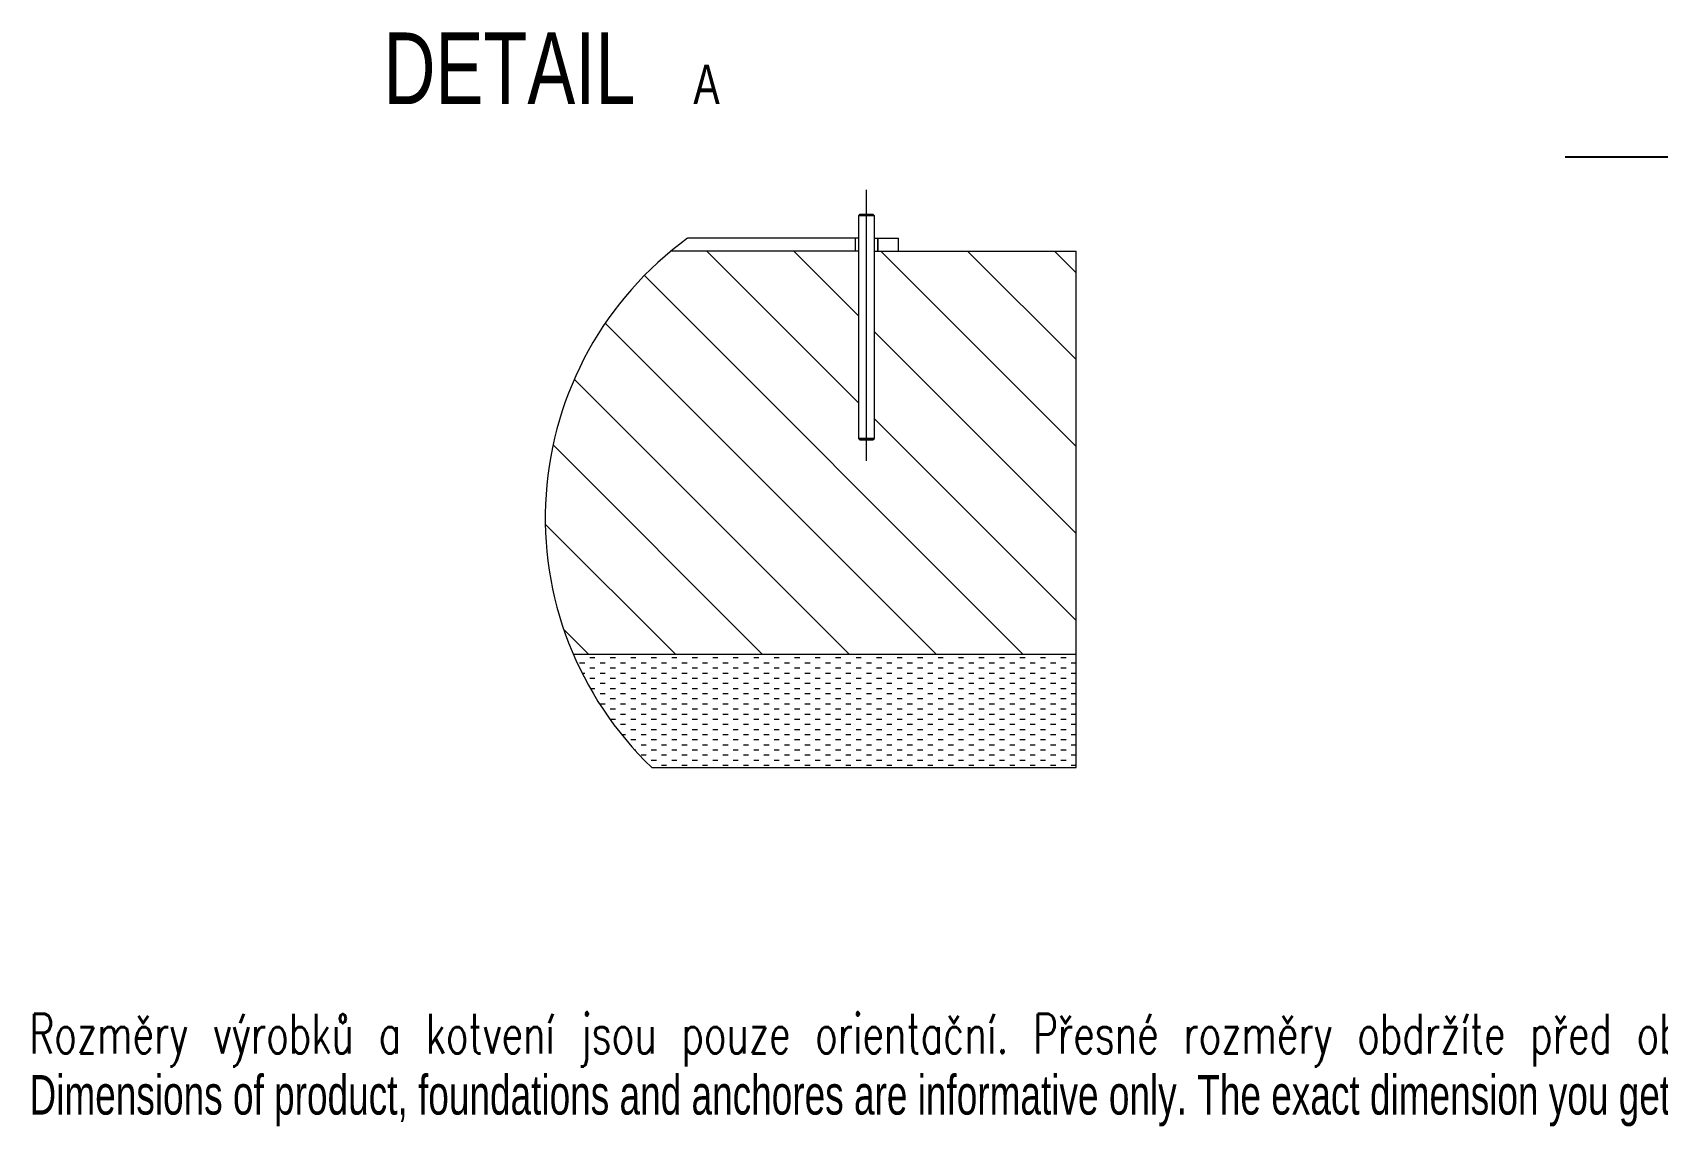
# Model space of a CAD drawing. Header units: millimetres. Extents: x 13 to 406, y 10 to 270.
# Drawn here: x 13.1 to 157, y 10.4 to 107.3 of the extents above; entities that cross this region are included whole.
import ezdxf

# ---------------------------------------------------------------- set-up
doc = ezdxf.new("R2010")
doc.units = ezdxf.units.MM
doc.linetypes.add('CENTERX2', pattern=[20.32, 12.7, -2.54, 2.54, -2.54])
doc.linetypes.add('HIDDEN', pattern=[1.905, 1.27, -0.635])
doc.layers.add('HLADINA0', color=7, linetype='Continuous', lineweight=15)
doc.layers.add('HLADINA2', color=7, linetype='Continuous')
doc.styles.add('SLDTEXTSTYLE0', font='TXT', dxfattribs={"width": 0.7})
doc.styles.add('SLDTEXTSTYLE1', font='TXT', dxfattribs={"width": 0.75})
doc.styles.add('SLDTEXTSTYLE2', font='TXT', dxfattribs={"width": 0.7, "bigfont": 'bigfont'})

# ---------------------------------------------------------------- blocks, each defined once
blk = doc.blocks.new('SW_HATCH_1')
at = {"color": 0, "linetype": 'Continuous', "lineweight": 0}
for p, q in [((12.68, 33.5), (26.09, 20.09)), ((20.38, 33.5), (26.09, 27.79)), ((28.08, 33.5), (45.38, 16.2)), ((35.77, 33.5), (45.38, 23.9)), ((43.47, 33.5), (45.38, 31.6)), ((7.14, 31.35), (40.7, -2.21)), ((3.67, 27.12), (33, -2.21)), ((27.52, 26.36), (45.38, 8.51)), ((0.93, 22.17), (25.3, -2.21)), ((27.52, 18.67), (45.38, 0.81)), ((-0.95, 16.35), (17.61, -2.21)), ((-1.64, 9.34), (9.91, -2.21)), ((0, 0), (2.21, -2.21)), ((2.3, -2.49), (2.76, -2.49)), ((4.12, -2.49), (4.57, -2.49)), ((5.93, -2.49), (6.39, -2.49)), ((7.75, -2.49), (8.2, -2.49)), ((9.56, -2.49), (10.01, -2.49)), ((11.37, -2.49), (11.83, -2.49)), ((13.19, -2.49), (13.64, -2.49)), ((15, -2.49), (15.46, -2.49)), ((16.82, -2.49), (17.27, -2.49)), ((18.63, -2.49), (19.09, -2.49)), ((20.45, -2.49), (20.9, -2.49)), ((22.26, -2.49), (22.71, -2.49)), ((24.07, -2.49), (24.53, -2.49)), ((25.89, -2.49), (26.34, -2.49)), ((27.7, -2.49), (28.16, -2.49)), ((29.52, -2.49), (29.97, -2.49)), ((31.33, -2.49), (31.79, -2.49)), ((33.15, -2.49), (33.6, -2.49)), ((34.96, -2.49), (35.41, -2.49)), ((36.77, -2.49), (37.23, -2.49)), ((38.59, -2.49), (39.04, -2.49)), ((40.4, -2.49), (40.86, -2.49)), ((42.22, -2.49), (42.67, -2.49)), ((44.03, -2.49), (44.49, -2.49)), ((1.4, -2.94), (1.85, -2.94)), ((1.62, -3.85), (1.85, -3.85)), ((2.3, -3.4), (2.76, -3.4)), ((2.3, -4.3), (2.76, -4.3)), ((3.21, -2.94), (3.66, -2.94)), ((3.21, -3.85), (3.66, -3.85)), ((4.12, -3.4), (4.57, -3.4)), ((4.12, -4.3), (4.57, -4.3)), ((5.02, -2.94), (5.48, -2.94)), ((5.02, -3.85), (5.48, -3.85)), ((5.93, -3.4), (6.39, -3.4)), ((5.93, -4.3), (6.39, -4.3)), ((6.84, -2.94), (7.29, -2.94)), ((6.84, -3.85), (7.29, -3.85)), ((7.75, -3.4), (8.2, -3.4)), ((7.75, -4.3), (8.2, -4.3)), ((8.65, -2.94), (9.11, -2.94)), ((8.65, -3.85), (9.11, -3.85)), ((9.56, -3.4), (10.01, -3.4)), ((9.56, -4.3), (10.01, -4.3)), ((10.47, -2.94), (10.92, -2.94)), ((10.47, -3.85), (10.92, -3.85)), ((11.37, -3.4), (11.83, -3.4)), ((11.37, -4.3), (11.83, -4.3)), ((12.28, -2.94), (12.74, -2.94)), ((12.28, -3.85), (12.74, -3.85)), ((13.19, -3.4), (13.64, -3.4)), ((13.19, -4.3), (13.64, -4.3)), ((14.1, -2.94), (14.55, -2.94)), ((14.1, -3.85), (14.55, -3.85)), ((15, -3.4), (15.46, -3.4)), ((15, -4.3), (15.46, -4.3)), ((15.91, -2.94), (16.36, -2.94)), ((15.91, -3.85), (16.36, -3.85)), ((16.82, -3.4), (17.27, -3.4)), ((16.82, -4.3), (17.27, -4.3)), ((17.72, -2.94), (18.18, -2.94)), ((17.72, -3.85), (18.18, -3.85)), ((18.63, -3.4), (19.09, -3.4)), ((18.63, -4.3), (19.09, -4.3)), ((19.54, -2.94), (19.99, -2.94)), ((19.54, -3.85), (19.99, -3.85)), ((20.45, -3.4), (20.9, -3.4)), ((20.45, -4.3), (20.9, -4.3)), ((21.35, -2.94), (21.81, -2.94)), ((21.35, -3.85), (21.81, -3.85)), ((22.26, -3.4), (22.71, -3.4)), ((22.26, -4.3), (22.71, -4.3)), ((23.17, -2.94), (23.62, -2.94)), ((23.17, -3.85), (23.62, -3.85)), ((24.07, -3.4), (24.53, -3.4)), ((24.07, -4.3), (24.53, -4.3)), ((24.98, -2.94), (25.44, -2.94)), ((24.98, -3.85), (25.44, -3.85)), ((25.89, -3.4), (26.34, -3.4)), ((25.89, -4.3), (26.34, -4.3)), ((26.8, -2.94), (27.25, -2.94)), ((26.8, -3.85), (27.25, -3.85)), ((27.7, -3.4), (28.16, -3.4)), ((27.7, -4.3), (28.16, -4.3)), ((28.61, -2.94), (29.06, -2.94)), ((28.61, -3.85), (29.06, -3.85)), ((29.52, -3.4), (29.97, -3.4)), ((29.52, -4.3), (29.97, -4.3)), ((30.42, -2.94), (30.88, -2.94)), ((30.42, -3.85), (30.88, -3.85)), ((31.33, -3.4), (31.79, -3.4)), ((31.33, -4.3), (31.79, -4.3)), ((32.24, -2.94), (32.69, -2.94)), ((32.24, -3.85), (32.69, -3.85)), ((33.15, -3.4), (33.6, -3.4)), ((33.15, -4.3), (33.6, -4.3)), ((34.05, -2.94), (34.51, -2.94)), ((34.05, -3.85), (34.51, -3.85)), ((34.96, -3.4), (35.41, -3.4)), ((34.96, -4.3), (35.41, -4.3)), ((35.87, -2.94), (36.32, -2.94)), ((35.87, -3.85), (36.32, -3.85)), ((36.77, -3.4), (37.23, -3.4)), ((36.77, -4.3), (37.23, -4.3)), ((37.68, -2.94), (38.14, -2.94)), ((37.68, -3.85), (38.14, -3.85)), ((38.59, -3.4), (39.04, -3.4)), ((38.59, -4.3), (39.04, -4.3)), ((39.5, -2.94), (39.95, -2.94)), ((39.5, -3.85), (39.95, -3.85)), ((40.4, -3.4), (40.86, -3.4)), ((40.4, -4.3), (40.86, -4.3)), ((41.31, -2.94), (41.76, -2.94)), ((41.31, -3.85), (41.76, -3.85)), ((42.22, -3.4), (42.67, -3.4)), ((42.22, -4.3), (42.67, -4.3)), ((43.12, -2.94), (43.58, -2.94)), ((43.12, -3.85), (43.58, -3.85)), ((44.03, -3.4), (44.49, -3.4)), ((44.03, -4.3), (44.49, -4.3)), ((44.94, -2.94), (45.38, -2.94)), ((44.94, -3.85), (45.38, -3.85)), ((2.34, -5.21), (2.76, -5.21)), ((3.21, -4.76), (3.66, -4.76)), ((3.21, -5.66), (3.66, -5.66)), ((4.12, -5.21), (4.57, -5.21)), ((5.02, -4.76), (5.48, -4.76)), ((5.02, -5.66), (5.48, -5.66)), ((5.93, -5.21), (6.39, -5.21)), ((6.84, -4.76), (7.29, -4.76)), ((6.84, -5.66), (7.29, -5.66)), ((7.75, -5.21), (8.2, -5.21)), ((8.65, -4.76), (9.11, -4.76)), ((8.65, -5.66), (9.11, -5.66)), ((9.56, -5.21), (10.01, -5.21)), ((10.47, -4.76), (10.92, -4.76)), ((10.47, -5.66), (10.92, -5.66)), ((11.37, -5.21), (11.83, -5.21)), ((12.28, -4.76), (12.74, -4.76)), ((12.28, -5.66), (12.74, -5.66)), ((13.19, -5.21), (13.64, -5.21)), ((14.1, -4.76), (14.55, -4.76)), ((14.1, -5.66), (14.55, -5.66)), ((15, -5.21), (15.46, -5.21)), ((15.91, -4.76), (16.36, -4.76)), ((15.91, -5.66), (16.36, -5.66)), ((16.82, -5.21), (17.27, -5.21)), ((17.72, -4.76), (18.18, -4.76)), ((17.72, -5.66), (18.18, -5.66)), ((18.63, -5.21), (19.09, -5.21)), ((19.54, -4.76), (19.99, -4.76)), ((19.54, -5.66), (19.99, -5.66)), ((20.45, -5.21), (20.9, -5.21)), ((21.35, -4.76), (21.81, -4.76)), ((21.35, -5.66), (21.81, -5.66)), ((22.26, -5.21), (22.71, -5.21)), ((23.17, -4.76), (23.62, -4.76)), ((23.17, -5.66), (23.62, -5.66)), ((24.07, -5.21), (24.53, -5.21)), ((24.98, -4.76), (25.44, -4.76)), ((24.98, -5.66), (25.44, -5.66)), ((25.89, -5.21), (26.34, -5.21)), ((26.8, -4.76), (27.25, -4.76)), ((26.8, -5.66), (27.25, -5.66)), ((27.7, -5.21), (28.16, -5.21)), ((28.61, -4.76), (29.06, -4.76)), ((28.61, -5.66), (29.06, -5.66)), ((29.52, -5.21), (29.97, -5.21)), ((30.42, -4.76), (30.88, -4.76)), ((30.42, -5.66), (30.88, -5.66)), ((31.33, -5.21), (31.79, -5.21)), ((32.24, -4.76), (32.69, -4.76)), ((32.24, -5.66), (32.69, -5.66)), ((33.15, -5.21), (33.6, -5.21)), ((34.05, -4.76), (34.51, -4.76)), ((34.05, -5.66), (34.51, -5.66)), ((34.96, -5.21), (35.41, -5.21)), ((35.87, -4.76), (36.32, -4.76)), ((35.87, -5.66), (36.32, -5.66)), ((36.77, -5.21), (37.23, -5.21)), ((37.68, -4.76), (38.14, -4.76)), ((37.68, -5.66), (38.14, -5.66)), ((38.59, -5.21), (39.04, -5.21)), ((39.5, -4.76), (39.95, -4.76)), ((39.5, -5.66), (39.95, -5.66)), ((40.4, -5.21), (40.86, -5.21)), ((41.31, -4.76), (41.76, -4.76)), ((41.31, -5.66), (41.76, -5.66)), ((42.22, -5.21), (42.67, -5.21)), ((43.12, -4.76), (43.58, -4.76)), ((43.12, -5.66), (43.58, -5.66)), ((44.03, -5.21), (44.49, -5.21)), ((44.94, -4.76), (45.38, -4.76)), ((44.94, -5.66), (45.38, -5.66)), ((3.21, -6.57), (3.66, -6.57)), ((4.12, -6.12), (4.57, -6.12)), ((4.12, -7.03), (4.57, -7.03)), ((5.02, -6.57), (5.48, -6.57)), ((5.93, -6.12), (6.39, -6.12)), ((5.93, -7.03), (6.39, -7.03)), ((6.84, -6.57), (7.29, -6.57)), ((7.75, -6.12), (8.2, -6.12)), ((7.75, -7.03), (8.2, -7.03)), ((8.65, -6.57), (9.11, -6.57)), ((9.56, -6.12), (10.01, -6.12)), ((9.56, -7.03), (10.01, -7.03)), ((10.47, -6.57), (10.92, -6.57)), ((11.37, -6.12), (11.83, -6.12)), ((11.37, -7.03), (11.83, -7.03)), ((12.28, -6.57), (12.74, -6.57)), ((13.19, -6.12), (13.64, -6.12)), ((13.19, -7.03), (13.64, -7.03)), ((14.1, -6.57), (14.55, -6.57)), ((15, -6.12), (15.46, -6.12)), ((15, -7.03), (15.46, -7.03)), ((15.91, -6.57), (16.36, -6.57)), ((16.82, -6.12), (17.27, -6.12)), ((16.82, -7.03), (17.27, -7.03)), ((17.72, -6.57), (18.18, -6.57)), ((18.63, -6.12), (19.09, -6.12)), ((18.63, -7.03), (19.09, -7.03)), ((19.54, -6.57), (19.99, -6.57)), ((20.45, -6.12), (20.9, -6.12)), ((20.45, -7.03), (20.9, -7.03)), ((21.35, -6.57), (21.81, -6.57)), ((22.26, -6.12), (22.71, -6.12)), ((22.26, -7.03), (22.71, -7.03)), ((23.17, -6.57), (23.62, -6.57)), ((24.07, -6.12), (24.53, -6.12)), ((24.07, -7.03), (24.53, -7.03)), ((24.98, -6.57), (25.44, -6.57)), ((25.89, -6.12), (26.34, -6.12)), ((25.89, -7.03), (26.34, -7.03)), ((26.8, -6.57), (27.25, -6.57)), ((27.7, -6.12), (28.16, -6.12)), ((27.7, -7.03), (28.16, -7.03)), ((28.61, -6.57), (29.06, -6.57)), ((29.52, -6.12), (29.97, -6.12)), ((29.52, -7.03), (29.97, -7.03)), ((30.42, -6.57), (30.88, -6.57)), ((31.33, -6.12), (31.79, -6.12)), ((31.33, -7.03), (31.79, -7.03)), ((32.24, -6.57), (32.69, -6.57)), ((33.15, -6.12), (33.6, -6.12)), ((33.15, -7.03), (33.6, -7.03)), ((34.05, -6.57), (34.51, -6.57)), ((34.96, -6.12), (35.41, -6.12)), ((34.96, -7.03), (35.41, -7.03)), ((35.87, -6.57), (36.32, -6.57)), ((36.77, -6.12), (37.23, -6.12)), ((36.77, -7.03), (37.23, -7.03)), ((37.68, -6.57), (38.14, -6.57)), ((38.59, -6.12), (39.04, -6.12)), ((38.59, -7.03), (39.04, -7.03)), ((39.5, -6.57), (39.95, -6.57)), ((40.4, -6.12), (40.86, -6.12)), ((40.4, -7.03), (40.86, -7.03)), ((41.31, -6.57), (41.76, -6.57)), ((42.22, -6.12), (42.67, -6.12)), ((42.22, -7.03), (42.67, -7.03)), ((43.12, -6.57), (43.58, -6.57)), ((44.03, -6.12), (44.49, -6.12)), ((44.03, -7.03), (44.49, -7.03)), ((44.94, -6.57), (45.38, -6.57)), ((4.12, -7.93), (4.57, -7.93)), ((5.02, -7.48), (5.48, -7.48)), ((5.02, -8.39), (5.48, -8.39)), ((5.93, -7.93), (6.39, -7.93)), ((6.84, -7.48), (7.29, -7.48)), ((6.84, -8.39), (7.29, -8.39)), ((7.75, -7.93), (8.2, -7.93)), ((8.65, -7.48), (9.11, -7.48)), ((8.65, -8.39), (9.11, -8.39)), ((9.56, -7.93), (10.01, -7.93)), ((10.47, -7.48), (10.92, -7.48)), ((10.47, -8.39), (10.92, -8.39)), ((11.37, -7.93), (11.83, -7.93)), ((12.28, -7.48), (12.74, -7.48)), ((12.28, -8.39), (12.74, -8.39)), ((13.19, -7.93), (13.64, -7.93)), ((14.1, -7.48), (14.55, -7.48)), ((14.1, -8.39), (14.55, -8.39)), ((15, -7.93), (15.46, -7.93)), ((15.91, -7.48), (16.36, -7.48)), ((15.91, -8.39), (16.36, -8.39)), ((16.82, -7.93), (17.27, -7.93)), ((17.72, -7.48), (18.18, -7.48)), ((17.72, -8.39), (18.18, -8.39)), ((18.63, -7.93), (19.09, -7.93)), ((19.54, -7.48), (19.99, -7.48)), ((19.54, -8.39), (19.99, -8.39)), ((20.45, -7.93), (20.9, -7.93)), ((21.35, -7.48), (21.81, -7.48)), ((21.35, -8.39), (21.81, -8.39)), ((22.26, -7.93), (22.71, -7.93)), ((23.17, -7.48), (23.62, -7.48)), ((23.17, -8.39), (23.62, -8.39)), ((24.07, -7.93), (24.53, -7.93)), ((24.98, -7.48), (25.44, -7.48)), ((24.98, -8.39), (25.44, -8.39)), ((25.89, -7.93), (26.34, -7.93)), ((26.8, -7.48), (27.25, -7.48)), ((26.8, -8.39), (27.25, -8.39)), ((27.7, -7.93), (28.16, -7.93)), ((28.61, -7.48), (29.06, -7.48)), ((28.61, -8.39), (29.06, -8.39)), ((29.52, -7.93), (29.97, -7.93)), ((30.42, -7.48), (30.88, -7.48)), ((30.42, -8.39), (30.88, -8.39)), ((31.33, -7.93), (31.79, -7.93)), ((32.24, -7.48), (32.69, -7.48)), ((32.24, -8.39), (32.69, -8.39)), ((33.15, -7.93), (33.6, -7.93)), ((34.05, -7.48), (34.51, -7.48)), ((34.05, -8.39), (34.51, -8.39)), ((34.96, -7.93), (35.41, -7.93)), ((35.87, -7.48), (36.32, -7.48)), ((35.87, -8.39), (36.32, -8.39)), ((36.77, -7.93), (37.23, -7.93)), ((37.68, -7.48), (38.14, -7.48)), ((37.68, -8.39), (38.14, -8.39)), ((38.59, -7.93), (39.04, -7.93)), ((39.5, -7.48), (39.95, -7.48)), ((39.5, -8.39), (39.95, -8.39)), ((40.4, -7.93), (40.86, -7.93)), ((41.31, -7.48), (41.76, -7.48)), ((41.31, -8.39), (41.76, -8.39)), ((42.22, -7.93), (42.67, -7.93)), ((43.12, -7.48), (43.58, -7.48)), ((43.12, -8.39), (43.58, -8.39)), ((44.03, -7.93), (44.49, -7.93)), ((44.94, -7.48), (45.38, -7.48)), ((44.94, -8.39), (45.38, -8.39)), ((5.12, -9.29), (5.48, -9.29)), ((5.93, -8.84), (6.39, -8.84)), ((5.93, -9.75), (6.39, -9.75)), ((6.84, -9.29), (7.29, -9.29)), ((7.75, -8.84), (8.2, -8.84)), ((7.75, -9.75), (8.2, -9.75)), ((8.65, -9.29), (9.11, -9.29)), ((9.56, -8.84), (10.01, -8.84)), ((9.56, -9.75), (10.01, -9.75)), ((10.47, -9.29), (10.92, -9.29)), ((11.37, -8.84), (11.83, -8.84)), ((11.37, -9.75), (11.83, -9.75)), ((12.28, -9.29), (12.74, -9.29)), ((13.19, -8.84), (13.64, -8.84)), ((13.19, -9.75), (13.64, -9.75)), ((14.1, -9.29), (14.55, -9.29)), ((15, -8.84), (15.46, -8.84)), ((15, -9.75), (15.46, -9.75)), ((15.91, -9.29), (16.36, -9.29)), ((16.82, -8.84), (17.27, -8.84)), ((16.82, -9.75), (17.27, -9.75)), ((17.72, -9.29), (18.18, -9.29)), ((18.63, -8.84), (19.09, -8.84)), ((18.63, -9.75), (19.09, -9.75)), ((19.54, -9.29), (19.99, -9.29)), ((20.45, -8.84), (20.9, -8.84)), ((20.45, -9.75), (20.9, -9.75)), ((21.35, -9.29), (21.81, -9.29)), ((22.26, -8.84), (22.71, -8.84)), ((22.26, -9.75), (22.71, -9.75)), ((23.17, -9.29), (23.62, -9.29)), ((24.07, -8.84), (24.53, -8.84)), ((24.07, -9.75), (24.53, -9.75)), ((24.98, -9.29), (25.44, -9.29)), ((25.89, -8.84), (26.34, -8.84)), ((25.89, -9.75), (26.34, -9.75)), ((26.8, -9.29), (27.25, -9.29)), ((27.7, -8.84), (28.16, -8.84)), ((27.7, -9.75), (28.16, -9.75)), ((28.61, -9.29), (29.06, -9.29)), ((29.52, -8.84), (29.97, -8.84)), ((29.52, -9.75), (29.97, -9.75)), ((30.42, -9.29), (30.88, -9.29)), ((31.33, -8.84), (31.79, -8.84)), ((31.33, -9.75), (31.79, -9.75)), ((32.24, -9.29), (32.69, -9.29)), ((33.15, -8.84), (33.6, -8.84)), ((33.15, -9.75), (33.6, -9.75)), ((34.05, -9.29), (34.51, -9.29)), ((34.96, -8.84), (35.41, -8.84)), ((34.96, -9.75), (35.41, -9.75)), ((35.87, -9.29), (36.32, -9.29)), ((36.77, -8.84), (37.23, -8.84)), ((36.77, -9.75), (37.23, -9.75)), ((37.68, -9.29), (38.14, -9.29)), ((38.59, -8.84), (39.04, -8.84)), ((38.59, -9.75), (39.04, -9.75)), ((39.5, -9.29), (39.95, -9.29)), ((40.4, -8.84), (40.86, -8.84)), ((40.4, -9.75), (40.86, -9.75)), ((41.31, -9.29), (41.76, -9.29)), ((42.22, -8.84), (42.67, -8.84)), ((42.22, -9.75), (42.67, -9.75)), ((43.12, -9.29), (43.58, -9.29)), ((44.03, -8.84), (44.49, -8.84)), ((44.03, -9.75), (44.49, -9.75)), ((44.94, -9.29), (45.38, -9.29)), ((6.28, -10.65), (6.39, -10.65)), ((6.84, -10.2), (7.29, -10.2)), ((6.84, -11.11), (7.29, -11.11)), ((7.75, -10.65), (8.2, -10.65)), ((8.65, -10.2), (9.11, -10.2)), ((8.65, -11.11), (9.11, -11.11)), ((9.56, -10.65), (10.01, -10.65)), ((10.47, -10.2), (10.92, -10.2)), ((10.47, -11.11), (10.92, -11.11)), ((11.37, -10.65), (11.83, -10.65)), ((12.28, -10.2), (12.74, -10.2)), ((12.28, -11.11), (12.74, -11.11)), ((13.19, -10.65), (13.64, -10.65)), ((14.1, -10.2), (14.55, -10.2)), ((14.1, -11.11), (14.55, -11.11)), ((15, -10.65), (15.46, -10.65)), ((15.91, -10.2), (16.36, -10.2)), ((15.91, -11.11), (16.36, -11.11)), ((16.82, -10.65), (17.27, -10.65)), ((17.72, -10.2), (18.18, -10.2)), ((17.72, -11.11), (18.18, -11.11)), ((18.63, -10.65), (19.09, -10.65)), ((19.54, -10.2), (19.99, -10.2)), ((19.54, -11.11), (19.99, -11.11)), ((20.45, -10.65), (20.9, -10.65)), ((21.35, -10.2), (21.81, -10.2)), ((21.35, -11.11), (21.81, -11.11)), ((22.26, -10.65), (22.71, -10.65)), ((23.17, -10.2), (23.62, -10.2)), ((23.17, -11.11), (23.62, -11.11)), ((24.07, -10.65), (24.53, -10.65)), ((24.98, -10.2), (25.44, -10.2)), ((24.98, -11.11), (25.44, -11.11)), ((25.89, -10.65), (26.34, -10.65)), ((26.8, -10.2), (27.25, -10.2)), ((26.8, -11.11), (27.25, -11.11)), ((27.7, -10.65), (28.16, -10.65)), ((28.61, -10.2), (29.06, -10.2)), ((28.61, -11.11), (29.06, -11.11)), ((29.52, -10.65), (29.97, -10.65)), ((30.42, -10.2), (30.88, -10.2)), ((30.42, -11.11), (30.88, -11.11)), ((31.33, -10.65), (31.79, -10.65)), ((32.24, -10.2), (32.69, -10.2)), ((32.24, -11.11), (32.69, -11.11)), ((33.15, -10.65), (33.6, -10.65)), ((34.05, -10.2), (34.51, -10.2)), ((34.05, -11.11), (34.51, -11.11)), ((34.96, -10.65), (35.41, -10.65)), ((35.87, -10.2), (36.32, -10.2)), ((35.87, -11.11), (36.32, -11.11)), ((36.77, -10.65), (37.23, -10.65)), ((37.68, -10.2), (38.14, -10.2)), ((37.68, -11.11), (38.14, -11.11)), ((38.59, -10.65), (39.04, -10.65)), ((39.5, -10.2), (39.95, -10.2)), ((39.5, -11.11), (39.95, -11.11)), ((40.4, -10.65), (40.86, -10.65)), ((41.31, -10.2), (41.76, -10.2)), ((41.31, -11.11), (41.76, -11.11)), ((42.22, -10.65), (42.67, -10.65)), ((43.12, -10.2), (43.58, -10.2)), ((43.12, -11.11), (43.58, -11.11)), ((44.03, -10.65), (44.49, -10.65)), ((44.94, -10.2), (45.38, -10.2)), ((44.94, -11.11), (45.38, -11.11)), ((7.75, -11.56), (8.2, -11.56)), ((8.65, -12.01), (9.11, -12.01)), ((9.56, -11.56), (10.01, -11.56)), ((10.47, -12.01), (10.92, -12.01)), ((11.37, -11.56), (11.83, -11.56)), ((12.28, -12.01), (12.74, -12.01)), ((13.19, -11.56), (13.64, -11.56)), ((14.1, -12.01), (14.55, -12.01)), ((15, -11.56), (15.46, -11.56)), ((15.91, -12.01), (16.36, -12.01)), ((16.82, -11.56), (17.27, -11.56)), ((17.72, -12.01), (18.18, -12.01)), ((18.63, -11.56), (19.09, -11.56)), ((19.54, -12.01), (19.99, -12.01)), ((20.45, -11.56), (20.9, -11.56)), ((21.35, -12.01), (21.81, -12.01)), ((22.26, -11.56), (22.71, -11.56)), ((23.17, -12.01), (23.62, -12.01)), ((24.07, -11.56), (24.53, -11.56)), ((24.98, -12.01), (25.44, -12.01)), ((25.89, -11.56), (26.34, -11.56)), ((26.8, -12.01), (27.25, -12.01)), ((27.7, -11.56), (28.16, -11.56)), ((28.61, -12.01), (29.06, -12.01)), ((29.52, -11.56), (29.97, -11.56)), ((30.42, -12.01), (30.88, -12.01)), ((31.33, -11.56), (31.79, -11.56)), ((32.24, -12.01), (32.69, -12.01)), ((33.15, -11.56), (33.6, -11.56)), ((34.05, -12.01), (34.51, -12.01)), ((34.96, -11.56), (35.41, -11.56)), ((35.87, -12.01), (36.32, -12.01)), ((36.77, -11.56), (37.23, -11.56)), ((37.68, -12.01), (38.14, -12.01)), ((38.59, -11.56), (39.04, -11.56)), ((39.5, -12.01), (39.95, -12.01)), ((40.4, -11.56), (40.86, -11.56)), ((41.31, -12.01), (41.76, -12.01)), ((42.22, -11.56), (42.67, -11.56)), ((43.12, -12.01), (43.58, -12.01)), ((44.03, -11.56), (44.49, -11.56)), ((44.94, -12.01), (45.38, -12.01))]:
    blk.add_line(p, q, dxfattribs=at)
blk = doc.blocks.new('SW_NOTE_4')
at = {"layer": 'HLADINA0', "color": 0, "attachment_point": 2, "style": 'SLDTEXTSTYLE1'}
for s, insert, char_height in [('DETAIL', (13, 8.19), 6.35), ('A', (30.46, 5.35), 3.5)]:
    blk.add_mtext(s, dxfattribs=dict(at, insert=insert, char_height=char_height))

msp = doc.modelspace()

# ---------------------------------------------------------------- linework, layer by layer
at = {"color": 7, "linetype": 'Continuous', "lineweight": 15}
for p, q in [((86.389037, 91.1731773), (86.2461817, 91.0303198)), ((86.2461817, 91.0303198), (86.2461859, 89.03032)), ((87.6747517, 91.0303241), (87.5318943, 91.1731805)), ((87.6747581, 89.0303232), (87.6747517, 91.0303241)), ((89.8176175, 87.8874723), (89.8176153, 89.0303296)), ((105.5319989, 52.1732302), (105.5319031, 87.8875138)), ((105.5319989, 52.1732302), (61.0079572, 52.173111)), ((105.5320244, 42.173227), (105.5319989, 52.1732302)), ((67.949165, 42.1731291), (105.5320244, 42.173227))]:
    msp.add_line(p, q, dxfattribs=at)
at = {"color": 7, "linetype": 'HIDDEN', "lineweight": 0}
for p, q in [((85.9604711, 89.030319), (85.9604753, 87.8874616)), ((86.2461859, 89.03032), (86.2462328, 71.3160346)), ((87.6748049, 71.3160389), (87.6747581, 89.0303232)), ((87.9604751, 87.887467), (87.960473, 89.0303243)), ((86.2462328, 71.3160346), (86.3890902, 71.1731772)), ((87.5319475, 71.1731814), (87.6748049, 71.3160389))]:
    msp.add_line(p, q, dxfattribs=at)
at = {"color": 7, "linetype": 'Continuous', "lineweight": 15, "flags": 128}
for points in [[(87.6747517, 91.0303241), (87.6482638, 91.0303241), (87.5707672, 91.030323), (87.448005, 91.030323), (87.2890841, 91.030323), (87.1057913, 91.030322), (86.9117229, 91.030322), (86.7212669, 91.0303209), (86.5485518, 91.0303209), (86.4063862, 91.0303198), (86.3053159, 91.0303198), (86.252834, 91.0303198), (86.2461817, 91.0303198)], [(86.389037, 91.1731773), (86.395421, 91.1731773), (86.4456273, 91.1731773), (86.5415802, 91.1731783), (86.6747518, 91.1731783), (86.8333108, 91.1731783), (87.0031692, 91.1731794), (87.169232, 91.1731794), (87.3167471, 91.1731794), (87.4326036, 91.1731805), (87.506507, 91.1731805), (87.5318943, 91.1731805)]]:
    msp.add_lwpolyline(points, dxfattribs=at)
at = {"color": 7, "linetype": 'HIDDEN', "lineweight": 0, "flags": 128}
for points in [[(86.2462328, 71.3160346), (86.2528872, 71.3160346), (86.3053691, 71.3160346), (86.4064394, 71.3160346), (86.548605, 71.3160346), (86.7213201, 71.3160346), (86.911774, 71.3160367), (87.1058446, 71.3160367), (87.2891373, 71.3160367), (87.4480561, 71.3160367), (87.5708183, 71.3160367), (87.6483171, 71.3160389), (87.6748049, 71.3160389)], [(87.5319475, 71.1731814), (87.5065602, 71.1731814), (87.4326568, 71.1731793), (87.3168003, 71.1731793), (87.1692852, 71.1731793), (87.0032224, 71.1731793), (86.833364, 71.1731793), (86.674805, 71.1731772), (86.5416334, 71.1731772), (86.4456805, 71.1731772), (86.3954721, 71.1731772), (86.3890902, 71.1731772)]]:
    msp.add_lwpolyline(points, dxfattribs=at)
at = {"color": 7, "linetype": 'Continuous', "lineweight": 0}
msp.add_arc((89.1208889, 64.2779004), 30.6082147, 126.032428581, 226.235113936, dxfattribs=at)
at = {"layer": 'HLADINA0'}
for p, q in [((86.2461893, 87.8874628), (69.5674545, 87.8874185)), ((86.2461862, 89.0303199), (71.1329308, 89.0302798)), ((85.9604719, 89.0303191), (85.960475, 87.887462)), ((86.2461862, 89.0303199), (86.2462333, 71.3160342)), ((87.6747577, 89.0303237), (89.8176148, 89.0303294)), ((87.6748047, 71.316038), (87.6747577, 89.0303237)), ((87.6747607, 87.8874666), (105.5319036, 87.887514)), ((87.9604719, 89.0303245), (87.960475, 87.8874673)), ((87.6748047, 71.316038), (86.2462333, 71.3160342)), ((86.2462333, 71.3160342), (86.3890908, 71.1731774)), ((86.3890908, 71.1731774), (87.5319479, 71.1731805)), ((87.5319479, 71.1731805), (87.6748047, 71.316038))]:
    msp.add_line(p, q, dxfattribs=at)
at = {"layer": 'HLADINA2', "linetype": 'CENTERX2'}
msp.add_line((201.1702083, 96.2208454), (148.8415433, 96.2208454), dxfattribs=at)
at = {"layer": 'HLADINA2', "linetype": 'CENTERX2', "lineweight": 0, "ltscale": 2.857143}
msp.add_line((86.9605242, 69.3160369), (86.9604603, 93.3090267), dxfattribs=at)

# ---------------------------------------------------------------- block references
at = {"color": 7, "linetype": 'Continuous', "lineweight": 0}
msp.add_blockref('SW_HATCH_1', (60.1557087, 54.3844093), dxfattribs=at)
at = {"layer": 'HLADINA0'}
msp.add_blockref('SW_NOTE_4', (42.3398635, 99.0701516), dxfattribs=at)

# ---------------------------------------------------------------- texts
at = {"layer": 'HLADINA0', "char_height": 3.5, "attachment_point": 1}
for s, insert, style in [('Rozměry výrobků a kotvení jsou pouze orientační. Přesné rozměry obdržíte před objednáním naším obchodním oddělením.', (12.826348, 20.3468955), 'SLDTEXTSTYLE2'), ('Dimensions of product, foundations and anchores are informative only. The exact dimension you get befor ordering.', (12.826348, 14.9311798), 'SLDTEXTSTYLE0')]:
    msp.add_mtext(s, dxfattribs=dict(at, insert=insert, style=style))

doc.saveas('drawing.dxf')
